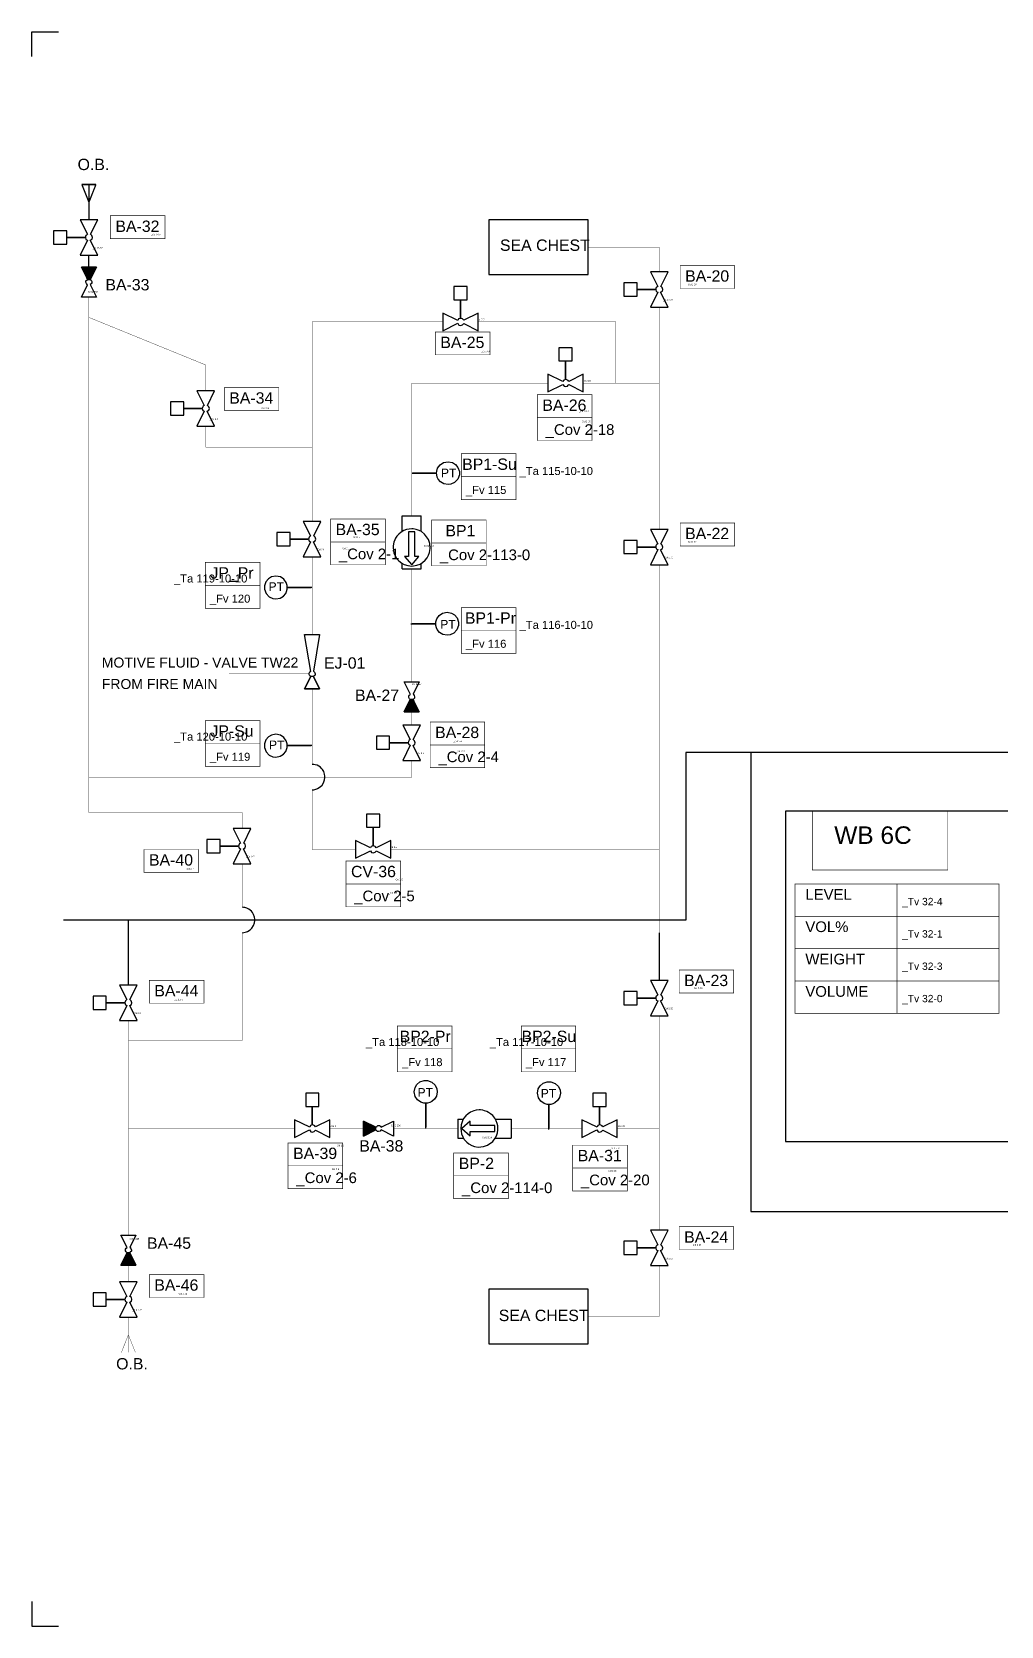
# Model space of a CAD drawing. Header units: millimetres. Extents: x 15487 to 19652, y 36808 to 39199.
# Drawn here: x 15487 to 16939, y 36808 to 39199 of the extents above; entities that cross this region are included whole.
import ezdxf
from ezdxf.enums import TextEntityAlignment as Align

# ---------------------------------------------------------------- set-up
doc = ezdxf.new("R2010")
doc.units = ezdxf.units.MM
for name, color, linetype in [('Ballast', 140, 'Continuous'), ('Control valve', 11, 'Continuous'), ('Free values', 100, 'Continuous'), ('level alarm', 255, 'Continuous'), ('Object fields', 21, 'Continuous'), ('Objects not controlled', 40, 'Continuous'), ('Pumps', 130, 'Continuous'), ('Side tanks', 120, 'Continuous'), ('TEKST', 7, 'Continuous')]:
    doc.layers.add(name, color=color, linetype=linetype)
doc.layers.add('Pressure transmitters', color=30, linetype='Continuous', lineweight=25, plot=False)
doc.styles.add('Arial', font='arial.ttf', dxfattribs={"height": 50})
doc.styles.get("Standard").update_dxf_attribs({"font": 'arial.ttf'})

msp = doc.modelspace()

# ---------------------------------------------------------------- hatches: boundary and pattern name
at = {"layer": 'Objects not controlled'}
h = msp.add_hatch(dxfattribs=at)
h.set_pattern_fill('ANSI31', color=256, scale=7.2105, angle=-90)
h.set_pattern_definition([(315, (16218.7412, 40402.9041), (0.6373242, 0.6373242), [])])
h.paths.add_polyline_path([(15560.8, 38846.1), (15570, 38827.6), (15574.1, 38827.6), (15583.3, 38846.1)])
h = msp.add_hatch(dxfattribs=at)
h.set_pattern_fill('ANSI31', color=256, scale=7.2105, angle=-270)
h.set_pattern_definition([(135, (15409.1654, 36622.231), (-0.6373242, -0.6373242), [])])
h.paths.add_polyline_path([(16067.1, 38179), (16057.9, 38197.5), (16053.8, 38197.5), (16044.6, 38179)])
h = msp.add_hatch(dxfattribs=at)
h.set_pattern_fill('ANSI31', color=256, scale=7.2105, angle=-360)
h.set_pattern_definition([(45, (14426.9635, 38201.0584), (-0.6373242, 0.6373242), [])])
h.paths.add_polyline_path([(15983.8, 37543.1), (16002.3, 37552.4), (16002.3, 37556.4), (15983.8, 37565.6)])
h = msp.add_hatch(dxfattribs=at)
h.set_pattern_fill('ANSI31', color=256, scale=7.2105, angle=90)
h.set_pattern_definition([(135, (14984.5176, 35792.8069), (-0.6373242, -0.6373242), [])])
h.paths.add_polyline_path([(15642.5, 37349.6), (15633.2, 37368.1), (15629.2, 37368.1), (15620, 37349.6)])

# ---------------------------------------------------------------- linework, layer by layer
for points in [[(16274.4, 38916.9), (16171.6, 38916.9), (16171.6, 38835.1), (16320.6, 38835.1), (16320.6, 38916.9), (16274.4, 38916.9)], [(16274.4, 37313.3), (16171.6, 37313.3), (16171.6, 37231.5), (16320.6, 37231.5), (16320.6, 37313.3), (16274.4, 37313.3)]]:
    msp.add_lwpolyline(points)
at = {"layer": 'Ballast'}
for points, const_width in [([(15572.1, 38943.4), (15561.5, 38969.9)], 2), ([(15572.1, 38943.4), (15561.5, 38969.9)], 2), ([(15572.1, 38916.9), (15572.1, 38969.9)], 2), ([(15572.1, 38943.4), (15582.6, 38969.9)], 2), ([(15572.1, 38916.9), (15572.1, 38969.9)], 2), ([(15572.1, 38943.4), (15582.6, 38969.9)], 2), ([(16320.6, 38876), (16427, 38876), (16427, 38838.9)], 0.5), ([(15572.1, 38801.1), (15572.1, 38028.4), (15801.7, 38028.4), (15801.7, 38004.2)], 0.5), ([(16427, 38785.9), (16427, 38452.8)], 0.5), ([(15747.3, 38660.3), (15747.3, 38699.2), (15572.1, 38770.6)], 0.5), ([(16102.5, 38763.9), (15906.7, 38763.9), (15906.7, 38464.6)], 0.5), ([(16155.5, 38763.9), (16361.6, 38763.9), (16361.6, 38672.2)], 0.5), ([(16260, 38672.2), (16055.9, 38672.2), (16055.9, 38473.3)], 0.5), ([(16313, 38672.2), (16427, 38672.2)], 0.5), ([(15747.3, 38607.3), (15747.3, 38576.2), (15906.7, 38576.2)], 0.5), ([(15906.7, 38295), (15906.7, 38411.6)], 0.5), ([(16055.9, 38224), (16055.9, 38393.5)], 0.5), ([(16427, 38399.8), (16427, 37848)], 0.5), ([(15902.3, 38236.2), (15782.2, 38236.2)], 0.5), ([(15906.7, 38213.7), (15906.7, 38100.4)], 0.5), ([(16055.9, 38159.4), (16055.9, 38179)], 0.5), ([(16055.9, 38106.4), (16055.9, 38081.3), (15572.1, 38081.3)], 0.5), ([(15971.6, 37972.9), (15906.7, 37972.9), (15906.8, 38062.3)], 0.5), ([(16024.6, 37972.9), (16427, 37972.9)], 0.5), ([(15801.7, 37951.2), (15801.7, 37886.1)], 0.5), ([(15801.7, 37848), (15801.7, 37686.4), (15631.2, 37686.4)], 0.5), ([(16427, 37848), (16427, 37776.4)], 2), ([(16427, 37723.4), (16427, 37401.7)], 0.5), ([(15631.2, 37716.4), (15631.2, 37394.6)], 0.5), ([(15880.4, 37554.4), (15631.2, 37554.4)], 0.5), ([(15983.8, 37554.4), (15933.4, 37554.4)], 0.5), ([(16125.1, 37554.4), (16028.8, 37554.4)], 0.5), ([(16311, 37554.4), (16204.8, 37554.4)], 0.5), ([(16364, 37554.4), (16427, 37554.4)], 0.5), ([(15631.2, 37349.6), (15631.2, 37324.4)], 0.5), ([(16427, 37348.7), (16427, 37272.4), (16320.6, 37272.4)], 0.5), ([(15631.2, 37271.4), (15631.2, 37218.5)], 0.5), ([(15631.2, 37271.4), (15631.2, 37218.5)], 0.5), ([(15631.2, 37245), (15620.7, 37218.5)], 0.5), ([(15631.2, 37245), (15620.7, 37218.5)], 0.5), ([(15631.2, 37245), (15641.8, 37218.5)], 0.5), ([(15631.2, 37245), (15641.8, 37218.5)], 0.5)]:
    msp.add_lwpolyline(points, dxfattribs=dict(at, const_width=const_width))
for points in [[(15561.5, 38969.9), (15582.6, 38969.9)], [(15582.6, 38969.9), (15561.5, 38969.9)], [(15572.1, 38846.1), (15572.1, 38863.9)], [(18903.7, 38118.4), (16466.9, 38118.4), (16466.9, 37867), (15534, 37867)], [(16564.1, 38118.4), (16564.1, 38118.4), (16564.1, 37429.9), (16993.6, 37429.9)], [(15906.8, 38062.3), (15909.2, 38062.4), (15913.5, 38063.5), (15914.8, 38064), (15918.9, 38066.6), (15921.5, 38069.1), (15923.9, 38072.9), (15925.4, 38077), (15925.9, 38080.8), (15925.9, 38082.6), (15925.4, 38085.5), (15924.1, 38089.5), (15922.1, 38092.7), (15920.7, 38094.4), (15919, 38096), (15916.9, 38097.5), (15914, 38099), (15911.1, 38099.9), (15909.2, 38100.3), (15906.8, 38100.4)], [(15631.2, 37769.4), (15631.2, 37867)], [(15801.7, 37848), (15804.1, 37848.1), (15808.4, 37849.2), (15809.6, 37849.7), (15813.8, 37852.3), (15816.3, 37854.8), (15818.8, 37858.6), (15820.3, 37862.7), (15820.8, 37866.5), (15820.7, 37868.3), (15820.3, 37871.2), (15818.9, 37875.2), (15817, 37878.4), (15815.6, 37880.1), (15813.9, 37881.7), (15811.8, 37883.2), (15808.9, 37884.7), (15805.9, 37885.6), (15804, 37886), (15801.7, 37886.1)]]:
    msp.add_lwpolyline(points, dxfattribs=at)
at = {"layer": 'Control valve'}
for points in [[(15585.3, 38916.9), (15558.8, 38916.9), (15569.7, 38895.2), (15568.2, 38894), (15567.6, 38893.2), (15567.1, 38892), (15566.8, 38890.4), (15538.9, 38890.4), (15538.9, 38900.4), (15519.1, 38900.4), (15519.1, 38880.5), (15538.9, 38880.5), (15538.9, 38890.4), (15566.8, 38890.4), (15567.6, 38887.6), (15569.8, 38886.5), (15558.8, 38863.9), (15585.3, 38863.9), (15574.1, 38886.4), (15576.8, 38888), (15577.4, 38890.4), (15576.5, 38893.3), (15575.5, 38894.2), (15574.4, 38895.2)], [(16440.2, 38838.9), (16413.7, 38838.9), (16424.6, 38817.1), (16423.1, 38816), (16422.5, 38815.2), (16422, 38814), (16421.7, 38812.4), (16393.9, 38812.4), (16393.9, 38822.3), (16374, 38822.3), (16374, 38802.4), (16393.9, 38802.4), (16393.9, 38812.4), (16421.7, 38812.4), (16422.5, 38809.5), (16424.7, 38808.4), (16413.7, 38785.9), (16440.2, 38785.9), (16429, 38808.3), (16431.7, 38810), (16432.3, 38812.4), (16431.4, 38815.3), (16430.4, 38816.2), (16429.3, 38817.1)], [(16155.5, 38750.7), (16155.5, 38777.2), (16133.8, 38766.3), (16132.6, 38767.8), (16131.8, 38768.4), (16130.6, 38768.9), (16129, 38769.2), (16129, 38797), (16139, 38797), (16139, 38816.9), (16119.1, 38816.9), (16119.1, 38797), (16129, 38797), (16129, 38769.2), (16126.2, 38768.4), (16125.1, 38766.2), (16102.5, 38777.2), (16102.5, 38750.7), (16125, 38761.9), (16126.7, 38759.2), (16129, 38758.6), (16131.9, 38759.5), (16132.8, 38760.5), (16133.8, 38761.5)], [(16313, 38658.9), (16313, 38685.4), (16291.3, 38674.5), (16290.2, 38676), (16289.4, 38676.6), (16288.2, 38677.1), (16286.5, 38677.5), (16286.5, 38705.3), (16296.5, 38705.3), (16296.5, 38725.1), (16276.6, 38725.1), (16276.6, 38705.3), (16286.5, 38705.3), (16286.5, 38677.5), (16283.7, 38676.6), (16282.6, 38674.4), (16260, 38685.4), (16260, 38658.9), (16282.5, 38670.1), (16284.2, 38667.4), (16286.5, 38666.9), (16289.4, 38667.7), (16290.4, 38668.8), (16291.3, 38669.8)], [(15760.5, 38660.3), (15734, 38660.3), (15744.9, 38638.6), (15743.4, 38637.5), (15742.8, 38636.6), (15742.3, 38635.5), (15742, 38633.8), (15714.1, 38633.8), (15714.1, 38643.8), (15694.3, 38643.8), (15694.3, 38623.9), (15714.1, 38623.9), (15714.1, 38633.8), (15742, 38633.8), (15742.8, 38631), (15745, 38629.9), (15734, 38607.3), (15760.5, 38607.3), (15749.3, 38629.8), (15752, 38631.5), (15752.6, 38633.8), (15751.7, 38636.7), (15750.7, 38637.6), (15749.6, 38638.6)], [(15919.9, 38464.6), (15893.4, 38464.6), (15904.3, 38442.9), (15902.8, 38441.8), (15902.2, 38441), (15901.7, 38439.8), (15901.4, 38438.1), (15873.5, 38438.1), (15873.5, 38448.1), (15853.7, 38448.1), (15853.7, 38428.2), (15873.5, 38428.2), (15873.5, 38438.1), (15901.4, 38438.1), (15902.2, 38435.3), (15904.4, 38434.2), (15893.4, 38411.6), (15919.9, 38411.6), (15908.7, 38434.1), (15911.4, 38435.8), (15912, 38438.1), (15911.1, 38441), (15910.1, 38442), (15909, 38442.9)], [(16440.2, 38452.8), (16413.7, 38452.8), (16424.6, 38431.1), (16423.1, 38429.9), (16422.5, 38429.1), (16422, 38427.9), (16421.7, 38426.3), (16393.9, 38426.3), (16393.9, 38436.3), (16374, 38436.3), (16374, 38416.4), (16393.9, 38416.4), (16393.9, 38426.3), (16421.7, 38426.3), (16422.5, 38423.5), (16424.7, 38422.4), (16413.7, 38399.8), (16440.2, 38399.8), (16429, 38422.3), (16431.7, 38423.9), (16432.3, 38426.3), (16431.4, 38429.2), (16430.4, 38430.1), (16429.3, 38431.1)], [(16069.1, 38159.4), (16042.6, 38159.4), (16053.5, 38137.6), (16052, 38136.5), (16051.4, 38135.7), (16050.9, 38134.5), (16050.6, 38132.9), (16022.7, 38132.9), (16022.7, 38142.8), (16002.9, 38142.8), (16002.9, 38123), (16022.7, 38123), (16022.7, 38132.9), (16050.6, 38132.9), (16051.4, 38130.1), (16053.6, 38129), (16042.6, 38106.4), (16069.1, 38106.4), (16057.9, 38128.8), (16060.6, 38130.5), (16061.1, 38132.9), (16060.3, 38135.8), (16059.3, 38136.7), (16058.2, 38137.6)], [(16024.6, 37959.7), (16024.6, 37986.2), (16002.8, 37975.3), (16001.7, 37976.8), (16000.9, 37977.4), (15999.7, 37977.9), (15998.1, 37978.2), (15998.1, 38006.1), (16008, 38006.1), (16008, 38025.9), (15988.1, 38025.9), (15988.1, 38006.1), (15998.1, 38006.1), (15998.1, 37978.2), (15995.2, 37977.4), (15994.1, 37975.2), (15971.6, 37986.2), (15971.6, 37959.7), (15994, 37970.9), (15995.7, 37968.2), (15998.1, 37967.6), (16001, 37968.5), (16001.9, 37969.5), (16002.8, 37970.6)], [(15814.9, 38004.2), (15788.4, 38004.2), (15799.3, 37982.4), (15797.8, 37981.3), (15797.2, 37980.5), (15796.7, 37979.3), (15796.4, 37977.7), (15768.6, 37977.7), (15768.6, 37987.6), (15748.7, 37987.6), (15748.7, 37967.8), (15768.6, 37967.8), (15768.6, 37977.7), (15796.4, 37977.7), (15797.2, 37974.9), (15799.4, 37973.8), (15788.4, 37951.2), (15814.9, 37951.2), (15803.7, 37973.6), (15806.4, 37975.3), (15807, 37977.7), (15806.1, 37980.6), (15805.1, 37981.5), (15804.1, 37982.4)], [(16440.2, 37776.4), (16413.7, 37776.4), (16424.6, 37754.6), (16423.1, 37753.5), (16422.5, 37752.7), (16422, 37751.5), (16421.7, 37749.9), (16393.9, 37749.9), (16393.9, 37759.8), (16374, 37759.8), (16374, 37739.9), (16393.9, 37739.9), (16393.9, 37749.9), (16421.7, 37749.9), (16422.5, 37747), (16424.7, 37745.9), (16413.7, 37723.4), (16440.2, 37723.4), (16429, 37745.8), (16431.7, 37747.5), (16432.3, 37749.9), (16431.4, 37752.8), (16430.4, 37753.7), (16429.3, 37754.6)], [(15644.5, 37769.4), (15618, 37769.4), (15628.8, 37747.6), (15627.3, 37746.5), (15626.8, 37745.7), (15626.2, 37744.5), (15625.9, 37742.9), (15598.1, 37742.9), (15598.1, 37752.8), (15578.2, 37752.8), (15578.2, 37733), (15598.1, 37733), (15598.1, 37742.9), (15625.9, 37742.9), (15626.7, 37740), (15628.9, 37738.9), (15618, 37716.4), (15644.5, 37716.4), (15633.2, 37738.8), (15635.9, 37740.5), (15636.5, 37742.9), (15635.6, 37745.8), (15634.6, 37746.7), (15633.6, 37747.6)], [(15933.4, 37541.1), (15933.4, 37567.6), (15911.6, 37556.7), (15910.5, 37558.2), (15909.7, 37558.8), (15908.5, 37559.3), (15906.9, 37559.7), (15906.9, 37587.5), (15916.8, 37587.5), (15916.8, 37607.4), (15897, 37607.4), (15897, 37587.5), (15906.9, 37587.5), (15906.9, 37559.7), (15904.1, 37558.8), (15903, 37556.6), (15880.4, 37567.6), (15880.4, 37541.1), (15902.8, 37552.3), (15904.5, 37549.6), (15906.9, 37549.1), (15909.8, 37549.9), (15910.7, 37551), (15911.6, 37552)], [(16364, 37541.1), (16364, 37567.6), (16342.3, 37556.7), (16341.2, 37558.2), (16340.4, 37558.8), (16339.2, 37559.3), (16337.5, 37559.7), (16337.5, 37587.5), (16347.5, 37587.5), (16347.5, 37607.4), (16327.6, 37607.4), (16327.6, 37587.5), (16337.5, 37587.5), (16337.5, 37559.7), (16334.7, 37558.8), (16333.6, 37556.6), (16311, 37567.6), (16311, 37541.1), (16333.5, 37552.3), (16335.2, 37549.6), (16337.5, 37549.1), (16340.4, 37549.9), (16341.4, 37551), (16342.3, 37552)], [(16440.2, 37401.7), (16413.7, 37401.7), (16424.6, 37380), (16423.1, 37378.9), (16422.5, 37378), (16422, 37376.9), (16421.7, 37375.2), (16393.9, 37375.2), (16393.9, 37385.2), (16374, 37385.2), (16374, 37365.3), (16393.9, 37365.3), (16393.9, 37375.2), (16421.7, 37375.2), (16422.5, 37372.4), (16424.7, 37371.3), (16413.7, 37348.7), (16440.2, 37348.7), (16429, 37371.2), (16431.7, 37372.9), (16432.3, 37375.2), (16431.4, 37378.1), (16430.4, 37379.1), (16429.3, 37380)], [(15644.5, 37324.4), (15618, 37324.4), (15628.9, 37302.7), (15627.4, 37301.6), (15626.8, 37300.8), (15626.3, 37299.6), (15625.9, 37297.9), (15598.1, 37297.9), (15598.1, 37307.9), (15578.2, 37307.9), (15578.2, 37288), (15598.1, 37288), (15598.1, 37297.9), (15625.9, 37297.9), (15626.8, 37295.1), (15629, 37294), (15618, 37271.4), (15644.5, 37271.4), (15633.3, 37293.9), (15636, 37295.6), (15636.5, 37297.9), (15635.7, 37300.8), (15634.6, 37301.8), (15633.6, 37302.7)]]:
    msp.add_lwpolyline(points, close=True, dxfattribs=at)
at = {"layer": 'Defpoints'}
for points in [[(15486.6, 39161.9), (15486.6, 39198.7), (15526.7, 39198.7)], [(15486.6, 36845), (15486.6, 36808.2), (15526.7, 36808.2)]]:
    msp.add_lwpolyline(points, dxfattribs=at)
at = {"layer": 'Object fields', "const_width": 0.875}
for points in [[(16783.4, 37921.1), (16630.4, 37921.1), (16630.4, 37872.6), (16783.4, 37872.6), (16783.4, 37921.1)], [(16936.3, 37921.1), (16783.4, 37921.1), (16783.4, 37872.6), (16936.3, 37872.6), (16936.3, 37921.1)], [(16783.4, 37872.6), (16630.4, 37872.6), (16630.4, 37824.1), (16783.4, 37824.1), (16783.4, 37872.6)], [(16936.3, 37872.6), (16783.4, 37872.6), (16783.4, 37824.1), (16936.3, 37824.1), (16936.3, 37872.6)], [(16783.4, 37824.1), (16630.4, 37824.1), (16630.4, 37775.6), (16783.4, 37775.6), (16783.4, 37824.1)], [(16936.3, 37824.1), (16783.4, 37824.1), (16783.4, 37775.6), (16936.3, 37775.6), (16936.3, 37824.1)], [(16783.4, 37775.6), (16630.4, 37775.6), (16630.4, 37727.2), (16783.4, 37727.2), (16783.4, 37775.6)], [(16936.3, 37775.6), (16783.4, 37775.6), (16783.4, 37727.2), (16936.3, 37727.2), (16936.3, 37775.6)]]:
    msp.add_lwpolyline(points, dxfattribs=at)
at = {"layer": 'Objects not controlled'}
for points in [[(15560.8, 38846.1), (15583.3, 38846.1), (15574.1, 38827.6), (15575.3, 38826.5), (15576.4, 38824.6), (15576.4, 38822.5), (15575.6, 38820.8), (15573.9, 38819.9), (15583.3, 38801.1), (15560.8, 38801.1), (15570, 38819.6), (15569.4, 38820), (15568.3, 38821.3), (15567.6, 38823.6), (15567.6, 38825.4), (15569.2, 38826.8), (15570, 38827.6), (15568.9, 38829.9), (15567.2, 38833.4), (15565.4, 38836.9), (15560.8, 38846.1)], [(15570, 38827.6), (15574.1, 38827.6), (15583.3, 38846.1), (15560.8, 38846.1), (15570, 38827.6)], [(15908.7, 38232.1), (15904.7, 38232.1), (15895.4, 38213.7), (15917.9, 38213.7), (15908.7, 38232.1)], [(16067.1, 38179), (16044.6, 38179), (16053.8, 38197.5), (16052.6, 38198.7), (16051.5, 38200.6), (16051.5, 38202.6), (16052.3, 38204.4), (16054, 38205.2), (16044.6, 38224), (16067.1, 38224), (16057.9, 38205.6), (16058.5, 38205.1), (16059.6, 38203.9), (16060.3, 38201.5), (16060.3, 38199.7), (16058.7, 38198.3), (16057.9, 38197.5), (16059, 38195.2), (16060.8, 38191.7), (16062.5, 38188.3), (16067.1, 38179)], [(16057.9, 38197.5), (16053.8, 38197.5), (16044.6, 38179), (16067.1, 38179), (16057.9, 38197.5)], [(15983.8, 37543.1), (15983.8, 37565.6), (16002.3, 37556.4), (16003.4, 37557.6), (16005.3, 37558.8), (16007.4, 37558.7), (16009.1, 37557.9), (16009.9, 37556.2), (16028.8, 37565.6), (16028.8, 37543.1), (16010.3, 37552.4), (16009.8, 37551.7), (16008.6, 37550.6), (16006.3, 37549.9), (16004.5, 37549.9), (16003, 37551.5), (16002.3, 37552.4), (16000, 37551.2), (15996.5, 37549.5), (15993, 37547.7), (15983.8, 37543.1)], [(16002.3, 37552.4), (16002.3, 37556.4), (15983.8, 37565.6), (15983.8, 37543.1), (16002.3, 37552.4)], [(15642.5, 37349.6), (15620, 37349.6), (15629.2, 37368.1), (15628, 37369.2), (15626.8, 37371.1), (15626.8, 37373.2), (15627.7, 37374.9), (15629.4, 37375.8), (15620, 37394.6), (15642.5, 37394.6), (15633.2, 37376.1), (15633.8, 37375.7), (15634.9, 37374.4), (15635.7, 37372.1), (15635.7, 37370.3), (15634.1, 37368.9), (15633.2, 37368.1), (15634.4, 37365.8), (15636.1, 37362.3), (15637.8, 37358.9), (15642.5, 37349.6)], [(15633.2, 37368.1), (15629.2, 37368.1), (15620, 37349.6), (15642.5, 37349.6), (15633.2, 37368.1)]]:
    msp.add_lwpolyline(points, close=True, dxfattribs=at)
msp.add_lwpolyline([(15917.9, 38213.7), (15895.4, 38213.7), (15904.7, 38232.1), (15903.4, 38233.3), (15902.3, 38235.2), (15902.3, 38237.3), (15903.2, 38239), (15904.8, 38239.8), (15895.4, 38295), (15917.9, 38295), (15908.7, 38240.2), (15909.3, 38239.7), (15910.4, 38238.5), (15911.2, 38236.1), (15911.2, 38234.3), (15909.5, 38232.9), (15908.7, 38232.1), (15909.8, 38229.8), (15911.6, 38226.3), (15913.3, 38222.9), (15917.9, 38213.7)], dxfattribs=at)
at = {"layer": 'Pressure transmitters'}
for points in [[(16055.9, 38537), (16093.1, 38537), (16093.3, 38539.8), (16094.7, 38544.3), (16098.3, 38549.4), (16103.4, 38552.8), (16110.3, 38554.2), (16116.8, 38553), (16121.3, 38550.2), (16125.2, 38545.7), (16127.3, 38539.5), (16127.3, 38534.3), (16124.9, 38527.8), (16120.1, 38522.9), (16114.7, 38520.4), (16110.3, 38519.8), (16103.8, 38521.1), (16099, 38524), (16095.6, 38528.2), (16094.2, 38531.1), (16093.3, 38534.4), (16093.1, 38537), (16057.2, 38537)], [(15906.7, 38365.6), (15869.4, 38365.6), (15869.2, 38368.4), (15867.8, 38372.9), (15864.2, 38378), (15859.1, 38381.4), (15852.2, 38382.8), (15845.7, 38381.6), (15841.2, 38378.8), (15837.3, 38374.3), (15835.2, 38368.1), (15835.2, 38362.9), (15837.7, 38356.4), (15842.4, 38351.5), (15847.9, 38349), (15852.2, 38348.4), (15858.7, 38349.7), (15863.5, 38352.6), (15867, 38356.8), (15868.4, 38359.7), (15869.2, 38363), (15869.4, 38365.6), (15905.3, 38365.6)], [(16054.5, 38311.2), (16091.8, 38311.2), (16092, 38314), (16093.3, 38318.5), (16097, 38323.6), (16102.1, 38327), (16109, 38328.5), (16115.4, 38327.2), (16120, 38324.5), (16123.8, 38319.9), (16126, 38313.8), (16126, 38308.5), (16123.5, 38302), (16118.8, 38297.1), (16113.3, 38294.6), (16109, 38294), (16102.4, 38295.3), (16097.7, 38298.2), (16094.2, 38302.4), (16092.8, 38305.3), (16092, 38308.6), (16091.8, 38311.2), (16055.9, 38311.2)], [(15906.7, 38128.5), (15869.4, 38128.5), (15869.2, 38131.2), (15867.8, 38135.7), (15864.2, 38140.8), (15859.1, 38144.2), (15852.2, 38145.7), (15845.7, 38144.4), (15841.2, 38141.7), (15837.3, 38137.2), (15835.2, 38131), (15835.2, 38125.8), (15837.7, 38119.3), (15842.4, 38114.3), (15847.9, 38111.8), (15852.2, 38111.3), (15858.7, 38112.6), (15863.5, 38115.5), (15867, 38119.6), (15868.4, 38122.6), (15869.2, 38125.8), (15869.4, 38128.5), (15905.3, 38128.5)], [(16076.9, 37555), (16076.9, 37592.2), (16074.2, 37592.4), (16069.7, 37593.8), (16064.6, 37597.4), (16061.2, 37602.5), (16059.7, 37609.4), (16061, 37615.9), (16063.7, 37620.5), (16068.2, 37624.3), (16074.4, 37626.5), (16079.7, 37626.4), (16086.2, 37624), (16091.1, 37619.2), (16093.6, 37613.8), (16094.2, 37609.4), (16092.9, 37602.9), (16090, 37598.2), (16085.8, 37594.7), (16082.9, 37593.3), (16079.6, 37592.4), (16076.9, 37592.2), (16076.9, 37556.3)], [(16261.6, 37553), (16261.6, 37590.3), (16258.8, 37590.5), (16254.4, 37591.9), (16249.3, 37595.5), (16245.8, 37600.6), (16244.4, 37607.5), (16245.6, 37614), (16248.4, 37618.5), (16252.9, 37622.3), (16259.1, 37624.5), (16264.3, 37624.5), (16270.8, 37622), (16275.7, 37617.3), (16278.2, 37611.8), (16278.8, 37607.5), (16277.5, 37601), (16274.6, 37596.2), (16270.4, 37592.7), (16267.5, 37591.3), (16264.2, 37590.5), (16261.6, 37590.3), (16261.6, 37554.4)]]:
    msp.add_lwpolyline(points, dxfattribs=at)
at = {"layer": 'Pumps'}
for points in [[(16041.6, 38449.5), (16041.6, 38473.3)], [(16041.6, 38473.3), (16070.1, 38473.3)], [(16070.1, 38449.6), (16070.1, 38473.3)], [(16051.3, 38449), (16051.3, 38412), (16044.9, 38412), (16055.9, 38399.4), (16066.8, 38412), (16060.4, 38412), (16060.4, 38449), (16051.3, 38449)], [(16041.6, 38393.5), (16041.6, 38401.8)], [(16041.6, 38393.5), (16070.1, 38393.5)], [(16070.1, 38393.5), (16070.1, 38401.8)], [(16125.1, 37568.6), (16133.4, 37568.6)], [(16125.1, 37568.6), (16125.1, 37540.1)], [(16180.6, 37558.9), (16143.6, 37558.9), (16143.6, 37565.3), (16130.9, 37554.4), (16143.6, 37543.4), (16143.6, 37549.8), (16180.6, 37549.8), (16180.6, 37558.9)], [(16181.1, 37568.6), (16204.8, 37568.6)], [(16204.8, 37568.6), (16204.8, 37540.1)], [(16125.1, 37540.1), (16133.4, 37540.1)], [(16181.1, 37540.1), (16204.8, 37540.1)]]:
    msp.add_lwpolyline(points, dxfattribs=at)
for points in [[(16055.9, 38453.5), (16052, 38453.2), (16048.1, 38452.4), (16044.1, 38450.9), (16040.2, 38448.7), (16036.5, 38445.7), (16033.6, 38442.4), (16031.7, 38439.6), (16030.4, 38436.9), (16029.1, 38433.4), (16028.5, 38431), (16028.1, 38427.6), (16027.9, 38425.7), (16028.4, 38421), (16029.2, 38417.5), (16031.4, 38412.3), (16033.7, 38408.7), (16036.7, 38405.4), (16040.9, 38402.2), (16044.4, 38400.3), (16050.2, 38398.4), (16055.9, 38397.8), (16063.6, 38398.9), (16068.5, 38400.8), (16072.1, 38403.1), (16076.2, 38406.7), (16078.9, 38410.1), (16081.2, 38414.2), (16082.7, 38418.3), (16083.6, 38423.9), (16083, 38431.8), (16080.9, 38437.8), (16075.1, 38445.8), (16070.5, 38449.4), (16066.9, 38451.2), (16062.4, 38452.7), (16057.9, 38453.4), (16055.9, 38453.5)], [(16185.1, 37554.4), (16184.8, 37558.2), (16184, 37562.1), (16182.5, 37566.1), (16180.3, 37570), (16177.3, 37573.7), (16174, 37576.6), (16171.2, 37578.5), (16168.4, 37579.9), (16165, 37581.1), (16162.6, 37581.7), (16159.1, 37582.2), (16157.2, 37582.3), (16152.6, 37581.8), (16149.1, 37581), (16143.8, 37578.8), (16140.3, 37576.5), (16137, 37573.5), (16133.7, 37569.3), (16131.8, 37565.8), (16130, 37560), (16129.4, 37554.4), (16130.5, 37546.6), (16132.4, 37541.7), (16134.6, 37538.1), (16138.3, 37534), (16141.7, 37531.3), (16145.8, 37529), (16149.9, 37527.5), (16155.5, 37526.6), (16163.4, 37527.2), (16169.3, 37529.3), (16177.4, 37535.1), (16180.9, 37539.7), (16182.8, 37543.3), (16184.3, 37547.8), (16185, 37552.3), (16185.1, 37554.4)]]:
    msp.add_lwpolyline(points, close=True, dxfattribs=at)
at = {"layer": 'Side tanks', "const_width": 0.875}
for points in [[(15686.1, 38923), (15604.3, 38923), (15604.3, 38888.6), (15686.1, 38888.6), (15686.1, 38923)], [(16540.1, 38848.3), (16458.2, 38848.3), (16458.2, 38814), (16540.1, 38814), (16540.1, 38848.3)], [(16173.1, 38748.8), (16091.3, 38748.8), (16091.3, 38714.5), (16173.1, 38714.5), (16173.1, 38748.8)], [(15856.7, 38665.4), (15774.9, 38665.4), (15774.9, 38631.1), (15856.7, 38631.1), (15856.7, 38665.4)], [(16326.1, 38654.7), (16244.3, 38654.7), (16244.3, 38620.3), (16326.1, 38620.3), (16326.1, 38654.7)], [(16326.1, 38620.3), (16244.3, 38620.3), (16244.3, 38586), (16326.1, 38586), (16326.1, 38620.3)], [(16212.2, 38566.1), (16130.4, 38566.1), (16130.4, 38531.8), (16212.2, 38531.8), (16212.2, 38566.1)], [(16212.2, 38531.8), (16130.4, 38531.8), (16130.4, 38497.4), (16212.2, 38497.4), (16212.2, 38531.8)], [(16016.2, 38468.2), (15934.3, 38468.2), (15934.3, 38433.9), (16016.2, 38433.9), (16016.2, 38468.2)], [(16167.5, 38466.8), (16085.7, 38466.8), (16085.7, 38432.5), (16167.5, 38432.5), (16167.5, 38466.8)], [(16540.1, 38462.2), (16458.2, 38462.2), (16458.2, 38427.9), (16540.1, 38427.9), (16540.1, 38462.2)], [(16016.2, 38433.9), (15934.3, 38433.9), (15934.3, 38399.6), (16016.2, 38399.6), (16016.2, 38433.9)], [(16167.5, 38432.5), (16085.7, 38432.5), (16085.7, 38398.1), (16167.5, 38398.1), (16167.5, 38432.5)], [(15828.5, 38403.2), (15746.7, 38403.2), (15746.7, 38368.9), (15828.5, 38368.9), (15828.5, 38403.2)], [(15828.5, 38368.9), (15746.7, 38368.9), (15746.7, 38334.5), (15828.5, 38334.5), (15828.5, 38368.9)], [(16212.2, 38335.4), (16130.4, 38335.4), (16130.4, 38301.1), (16212.2, 38301.1), (16212.2, 38335.4)], [(16212.2, 38301.1), (16130.4, 38301.1), (16130.4, 38266.7), (16212.2, 38266.7), (16212.2, 38301.1)], [(15828.5, 38166), (15746.7, 38166), (15746.7, 38131.7), (15828.5, 38131.7), (15828.5, 38166)], [(16165.3, 38164), (16083.5, 38164), (16083.5, 38129.6), (16165.3, 38129.6), (16165.3, 38164)], [(15828.5, 38131.7), (15746.7, 38131.7), (15746.7, 38097.4), (15828.5, 38097.4), (15828.5, 38131.7)], [(16165.3, 38129.6), (16083.5, 38129.6), (16083.5, 38095.3), (16165.3, 38095.3), (16165.3, 38129.6)], [(16859.4, 38030.4), (16656.3, 38030.4), (16656.3, 37942.1), (16859.4, 37942.1), (16859.4, 38030.4)], [(15736.4, 37972.7), (15654.6, 37972.7), (15654.6, 37938.4), (15736.4, 37938.4), (15736.4, 37972.7)], [(16039.2, 37955.3), (15957.4, 37955.3), (15957.4, 37921), (16039.2, 37921), (16039.2, 37955.3)], [(16039.2, 37921), (15957.4, 37921), (15957.4, 37886.7), (16039.2, 37886.7), (16039.2, 37921)], [(15744.4, 37776.6), (15662.6, 37776.6), (15662.6, 37742.3), (15744.4, 37742.3), (15744.4, 37776.6)], [(16538.6, 37792), (16456.7, 37792), (16456.7, 37757.7), (16538.6, 37757.7), (16538.6, 37792)], [(16116.2, 37708.1), (16034.4, 37708.1), (16034.4, 37673.8), (16116.2, 37673.8), (16116.2, 37708.1)], [(16301.8, 37708.1), (16220, 37708.1), (16220, 37673.8), (16301.8, 37673.8), (16301.8, 37708.1)], [(16116.2, 37673.8), (16034.4, 37673.8), (16034.4, 37639.4), (16116.2, 37639.4), (16116.2, 37673.8)], [(16301.8, 37673.8), (16220, 37673.8), (16220, 37639.4), (16301.8, 37639.4), (16301.8, 37673.8)], [(15952.4, 37532.7), (15870.6, 37532.7), (15870.6, 37498.4), (15952.4, 37498.4), (15952.4, 37532.7)], [(16200.8, 37517.7), (16118.9, 37517.7), (16118.9, 37483.4), (16200.8, 37483.4), (16200.8, 37517.7)], [(16379, 37529.4), (16297.2, 37529.4), (16297.2, 37495.1), (16379, 37495.1), (16379, 37529.4)], [(15952.4, 37498.4), (15870.6, 37498.4), (15870.6, 37464.1), (15952.4, 37464.1), (15952.4, 37498.4)], [(16200.8, 37483.4), (16118.9, 37483.4), (16118.9, 37449), (16200.8, 37449), (16200.8, 37483.4)], [(16379, 37495.1), (16297.2, 37495.1), (16297.2, 37460.8), (16379, 37460.8), (16379, 37495.1)], [(16538.6, 37407.2), (16456.7, 37407.2), (16456.7, 37372.9), (16538.6, 37372.9), (16538.6, 37407.2)], [(15744.4, 37335.2), (15662.6, 37335.2), (15662.6, 37300.9), (15744.4, 37300.9), (15744.4, 37335.2)]]:
    msp.add_lwpolyline(points, dxfattribs=at)
at = {"layer": 'Side tanks'}
msp.add_lwpolyline([(17101.6, 38030.4), (16616.1, 38030.4), (16616.1, 37535), (16912.1, 37535), (16912.1, 37535), (17101.6, 37535)], dxfattribs=at)

# ---------------------------------------------------------------- texts
at = {"layer": 'Ballast', "linetype": 'Continuous', "style": 'Arial'}
for s, height, p in [('_Col 2-22', 2.4, (15665.1, 38893.5)), ('_Col 2-22', 2.4, (15577.9, 38873.6)), ('_Col 2-233', 2.4, (15568.8, 38807.7)), ('_Col 2-26', 2.4, (16468.1, 38818.8)), ('_Col 2-26', 2.4, (16432.8, 38795.6)), ('_Col 2-2', 2.4, (16152.2, 38766.2)), ('_Col 2-2', 2.4, (16160.3, 38718.1)), ('_Col 2-18', 2.4, (16309.7, 38674.4)), ('_Col 2-3', 2.4, (15829, 38633.4)), ('_Col 2-3', 2.4, (15753.1, 38617)), ('_Cov 2-18', 16, (16256.6, 38594.4)), ('_Col 2-18', 2.4, (16306.6, 38628.6)), ('_Col 2-18', 2.4, (16309.3, 38613.3)), ('_Fv 115', 12, (16137.2, 38505.9)), ('_Col 2-1', 2.4, (15966, 38440)), ('_Col 2-1', 2.4, (15912.5, 38421.3)), ('_Cov 2-1', 16, (15946.7, 38408)), ('_Col 2-1', 2.4, (15950, 38423)), ('_Col 2-113', 2.4, (16072.4, 38426.9)), ('_Cov 2-113-0', 16, (16098, 38406.6)), ('_Col 2-72', 2.4, (16468.1, 38432.8)), ('_Col 2-72', 2.4, (16432.8, 38409.5)), ('_Fv 120', 12, (15753.4, 38342.9)), ('_Fv 116', 12, (16137.2, 38275.2)), ('_Col 2-227', 2.4, (16054.2, 38219.6)), ('_Col 2-4', 2.4, (16118.4, 38133.7)), ('_Fv 119', 12, (15753.4, 38105.8)), ('_Col 2-4', 2.4, (16061.7, 38116.1)), ('_Cov 2-4', 16, (16095.9, 38103.7)), ('_Col 2-4', 2.4, (16122.3, 38119.2)), ('_Col 2-7', 2.4, (15807.5, 37960.9)), ('_Col 2-5', 2.4, (16021.2, 37975.2)), ('_Col 2-7', 2.4, (15716.4, 37942.6)), ('_Col 2-5', 2.4, (16029.9, 37926.6)), ('_Cov 2-5', 16, (15969.7, 37895.1)), ('_Col 2-5', 2.4, (16021.2, 37906.4)), ('_Col 2-8', 2.4, (15699.9, 37746.3)), ('_Col 2-25', 2.4, (16477, 37763.5)), ('_Col 2-8', 2.4, (15637, 37726.1)), ('_Col 2-25', 2.4, (16432.8, 37733.1)), ('_Fv 118', 12, (16041.5, 37647.9)), ('_Fv 117', 12, (16227, 37647.9)), ('_Col 2-6', 2.4, (15930.1, 37556.7)), ('_Col 2-238', 2.4, (16022.8, 37557.7)), ('_Col 2-20', 2.4, (16360.7, 37556.7)), ('_Col 2-114', 2.4, (16159.6, 37539.8)), ('_Col 2-6', 2.4, (15941.7, 37527.8)), ('_Col 2-20', 2.4, (16352.8, 37523.4)), ('_Cov 2-6', 16, (15883, 37472.5)), ('_Col 2-6', 2.4, (15934.4, 37492.2)), ('_Cov 2-20', 16, (16309.5, 37469.2)), ('_Col 2-20', 2.4, (16348.4, 37489.7)), ('_Cov 2-114-0', 16, (16131.3, 37457.5)), ('_Col 2-245', 2.4, (15631, 37387.7)), ('_Col 2-27', 2.4, (16475.3, 37378.7)), ('_Col 2-27', 2.4, (16432.8, 37358.4)), ('_Col 2-23', 2.4, (15704.7, 37305.3)), ('_Col 2-23', 2.4, (15637, 37281.1))]:
    msp.add_text(s, height=height, dxfattribs=at).set_placement(p)
at = {"layer": 'Ballast', "linetype": 'Continuous', "attachment_point": 1, "style": 'Arial'}
for s, insert, char_height, width in [('BA-32', (15611.8, 38915.8), 17, 60.953), ('BA-33', (15596.8, 38828.1), 17, 60.953), ('BA-20', (16465.7, 38841.2), 17, 60.953), ('BA-25', (16098.8, 38741.7), 17, 60.953), ('BA-34', (15782.4, 38658.3), 17, 60.953), ('BA-26', (16251.7, 38647.5), 17, 60.953), ('PT', (16099.7, 38543.9), 13, 12.434), ('BP1-Su', (16131.5, 38559), 17, 60.953), ('BA-35', (15941.8, 38461.1), 17, 60.953), ('BP1', (16106.4, 38459.3), 17, 60.953), ('BA-22', (16465.7, 38455.1), 17, 60.953), ('JP_Pr', (15754.2, 38396), 17, 60.953), ('PT', (15841.3, 38373.5), 13, 12.434), ('BP1-Pr', (16135.6, 38328.3), 17, 60.953), ('PT', (16098.6, 38317), 13, 12.434), ('EJ-01', (15924.4, 38260.9), 17, 60.953), ('BA-27', (15970.9, 38212.5), 17, 60.953), ('JP-Su', (15754.2, 38158.9), 17, 60.953), ('BA-28', (16091, 38156.8), 17, 60.953), ('PT', (15842, 38136.1), 13, 12.434), ('BA-40', (15662.1, 37965.6), 17, 60.953), ('CV-36', (15964.9, 37948.2), 17, 60.953), ('BA-23', (16464.2, 37784.9), 17, 60.953), ('BA-44', (15670.1, 37769.5), 17, 60.953), ('BP2-Pr', (16037.8, 37701), 17, 60.953), ('BP2-Su', (16220.5, 37701), 17, 60.953), ('PT', (16064.6, 37615), 13, 12.434), ('PT', (16249.3, 37613.6), 13, 12.434), ('BA-38', (15977.3, 37536.8), 17, 60.953), ('BA-39', (15878.1, 37525.6), 17, 60.953), ('BP-2', (16126.4, 37510.6), 17, 60.953), ('BA-31', (16304.7, 37522.3), 17, 60.953), ('BA-45', (15659.1, 37391), 17, 60.953), ('BA-24', (16464.2, 37400.1), 17, 60.953), ('BA-46', (15670.1, 37328.1), 17, 60.953)]:
    msp.add_mtext(s, dxfattribs=dict(at, insert=insert, char_height=char_height, width=width))
at = {"layer": 'Free values', "linetype": 'Continuous', "style": 'Arial'}
for s, p in [('_Tv 32-4', (16790.9, 37889.2, 0)), ('_Tv 32-1', (16790.9, 37840.7, 0)), ('_Tv 32-3', (16790.9, 37792.2, 0)), ('_Tv 32-0', (16790.9, 37743.7, 0))]:
    msp.add_text(s, height=11, dxfattribs=at).set_placement(p)
at = {"layer": 'level alarm', "linetype": 'Continuous', "style": 'Arial'}
for s, p in [('_Ta 115-10-10', (16217.6, 38540.3)), ('_Ta 119-10-10', (15699.6, 38379.1)), ('_Ta 116-10-10', (16217.6, 38309.6)), ('_Ta 120-10-10', (15699.6, 38142)), ('_Ta 118-10-10', (15987.3, 37684.1)), ('_Ta 117-10-10', (16172.9, 37684.1))]:
    msp.add_text(s, height=12, dxfattribs=at).set_placement(p, align=Align.MIDDLE_LEFT)
at = {"layer": 'TEKST', "linetype": 'Continuous', "char_height": 17, "attachment_point": 1, "style": 'Arial'}
for s, insert, width in [('O.B.', (15555.1, 39008.5), 60.953), ('SEA CHEST', (16188.2, 38887.4), 186.002), ('SEA CHEST', (16186.3, 37282.6), 152.472), ('O.B.', (15612.9, 37210.1), 60.953)]:
    msp.add_mtext(s, dxfattribs=dict(at, insert=insert, width=width))
at = {"layer": 'TEKST', "linetype": 'Continuous', "char_height": 15, "width": 353.536, "attachment_point": 1, "line_spacing_factor": 0.5, "style": 'Arial'}
for s, insert in [('MOTIVE FLUID - VALVE TW22', (15591.4, 38260.6)), ('FROM FIRE MAIN', (15591.4, 38228.4))]:
    msp.add_mtext(s, dxfattribs=dict(at, insert=insert))
at = {"layer": 'TEKST', "attachment_point": 1}
for s, width, insert, char_height in [('WB 6C', 808.837, (16689.2, 38007.4), 26.25), ('LEVEL', 1005.08, (16645.9, 37913.3), 16), ('VOL%', 1005.08, (16645.9, 37864.9), 16), ('WEIGHT', 1005.08, (16645.9, 37816.4), 16), ('VOLUME', 1005.08, (16645.9, 37767.9), 16)]:
    msp.add_mtext_dynamic_manual_height_columns(s, width=width, gutter_width=12.5, heights=[0], dxfattribs=dict(at, insert=insert, char_height=char_height))

doc.saveas('drawing.dxf')
